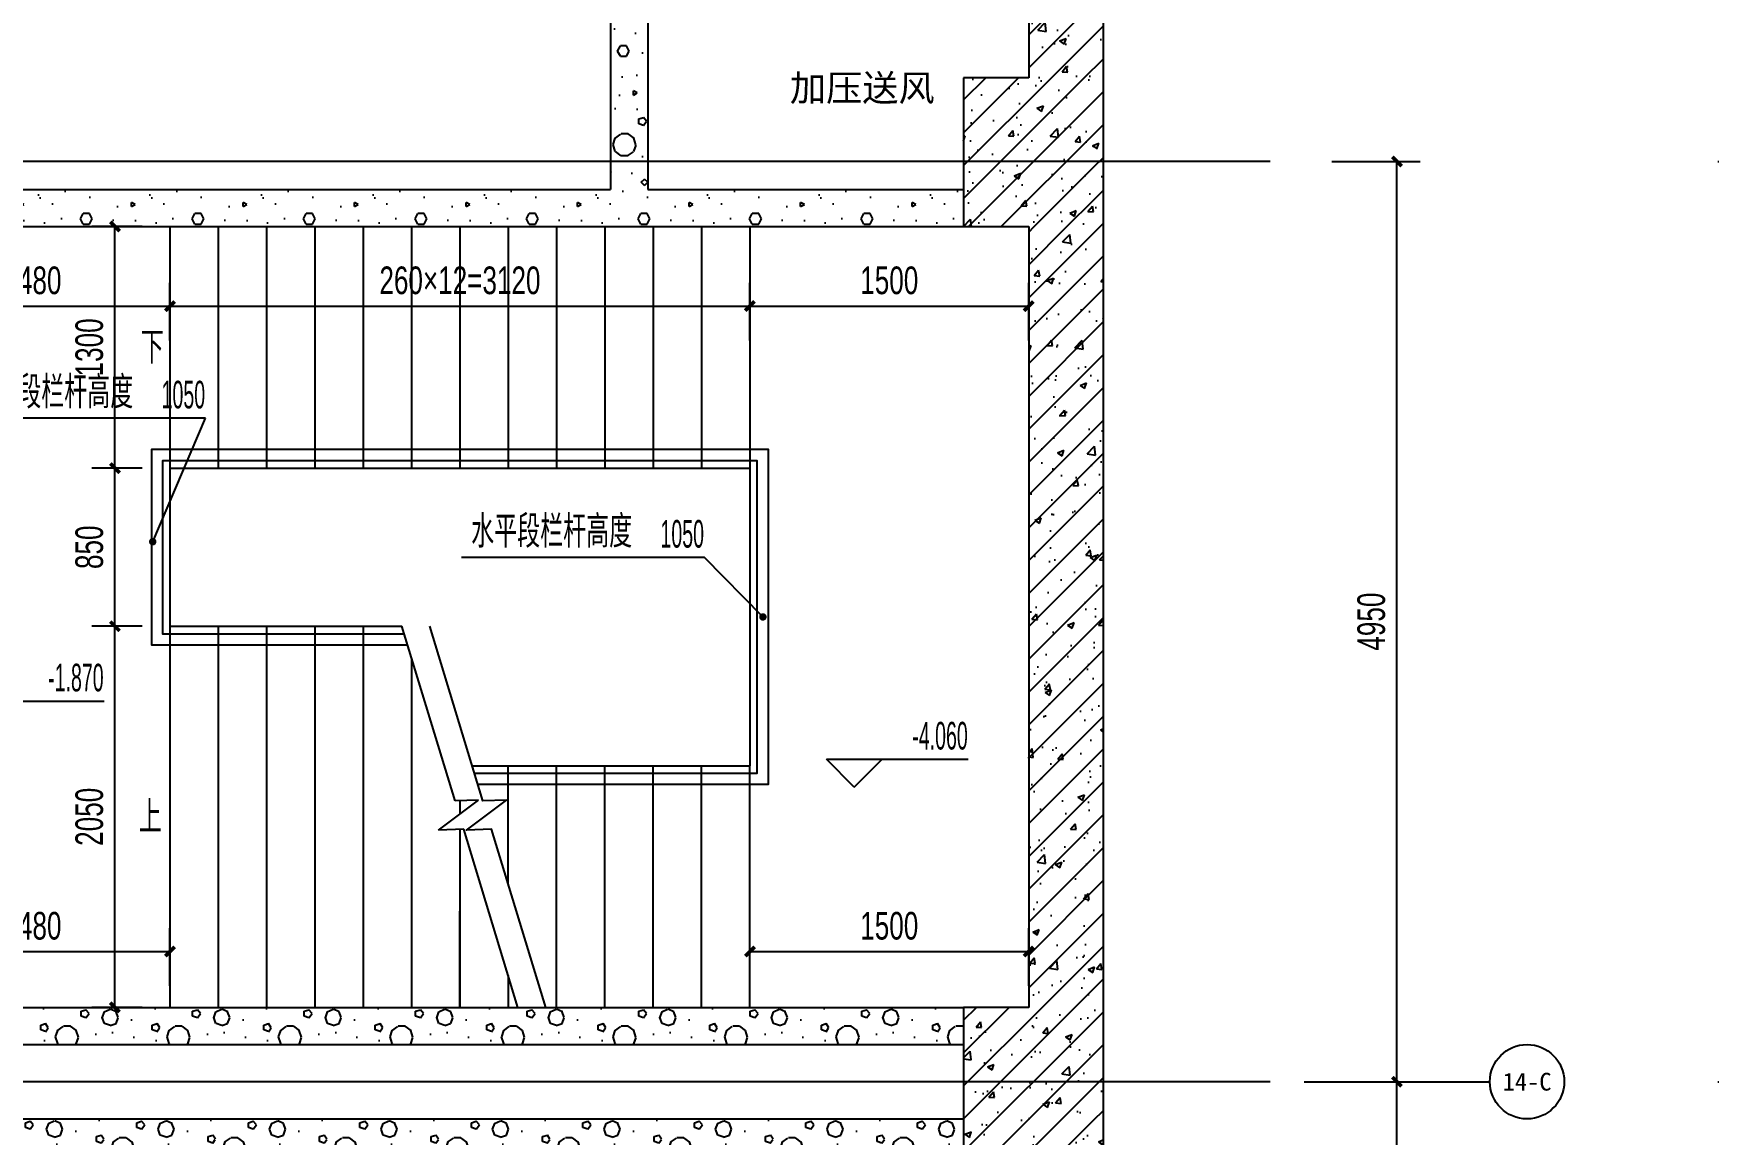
# Model space of a CAD drawing. Extents: x -26219 to 315419, y -160410 to -120810.
# Drawn here: x 83359 to 92372, y -133753 to -127830 of the extents above; entities that cross this region are included whole.
import ezdxf
from ezdxf.enums import TextEntityAlignment as Align
from ezdxf.xclip import XClip

# ---------------------------------------------------------------- set-up
doc = ezdxf.new("R2010")
doc.units = 0
doc.header["$LTSCALE"] = 1000
doc.header["$MEASUREMENT"] = 0
doc.header["$XCLIPFRAME"] = 0
doc.linetypes.add('104-14# 核心筒$2$DOTE', pattern=[2.42, 2, -0.2, 0.02, -0.2])
for name, color, linetype in [('01-标注_尺寸', 124, 'Continuous'), ('01-标注_标高', 200, 'Continuous'), ('01-标注_符号', 200, 'Continuous'), ('01-标注_轴线坐标', 132, 'Continuous'), ('02-TEXT_标注', 130, 'Continuous'), ('02-TEXT_轴号', 7, 'Continuous'), ('05-填充_天正', 26, 'Continuous'), ('104-13#14# B1核心筒$0$A-E_栏杆', 232, 'Continuous'), ('104-14# 核心筒$0$A-C_玻璃幕墙', 140, 'Continuous'), ('104-14# 核心筒$2$A_AXIS-轴线', 36, '104-14# 核心筒$2$DOTE'), ('A-E_楼梯', 171, 'Continuous'), ('A_AXIS-轴线', 36, 'Continuous'), ('A_STR-砌块墙', 121, 'Continuous'), ('A_STR-砼墙', 51, 'Continuous'), ('A_STR-砼柱', 51, 'Continuous')]:
    doc.layers.add(name, color=color, linetype=linetype)
doc.styles.add('_TCH_AXIS', font='STXIHEI_0.TTF', dxfattribs={"width": 0.75, "height": 750})
doc.styles.add('_TCH_DIM', font='ros.shx', dxfattribs={"width": 0.75, "bigfont": 'jd.shx'})
doc.styles.add('_TCH_DIM_T3', font='ros.shx', dxfattribs={"width": 0.705882, "bigfont": 'jd.shx'})
doc.styles.get("Standard").update_dxf_attribs({"font": 'STXIHEI_0.TTF'})
doc.dimstyles.new('_TCH_ARCH&&50', dxfattribs={"dimtxt": 148.75, "dimasz": 50, "dimexe": 125, "dimexo": 150, "dimgap": 63.125, "dimtad": 1, "dimdec": 0, "dimzin": 0, "dimdsep": 46, "dimtxsty": '_TCH_DIM_T3', "dimblk": 'ARCHTICK', "dimcen": 0.09, "dimclrt": 7, "dimazin": 2, "dimtfac": 1, "dimtdec": 0, "dimtix": 1, "dimtmove": 2, "dimatfit": 3, "dimfxl": 0, "dimtolj": 1, "dimtzin": 0, "dimarcsym": 0})
pattern_1 = [(45, (0, 0), (-88.38835, 88.38835), []), (50, (0, 0), (358.6301, -31.37607), [37.5, -412.5]), (355, (0, 0), (-69.3757, 376.0961), [30, -330]), (100.4514, (29.9, -2.6), (289.2547, 344.7198), [31.8701, -350.57106]), (46.1842, (0, 100), (533.6205, -82.7595), [56.25, -618.75]), (96.6356, (44.47, 93.1), (467.3314, 487.059), [47.8051, -525.8565]), (351.1842, (0, 100), (467.331, 487.0593), [45, -495]), (21, (50, 75), (298.4535, -201.30945), [37.5, -412.5]), (326, (50, 75), (121.6577, 362.575), [30, -330]), (71.4514, (74.87, 58.22), (420.1113, 161.26525), [31.8701, -350.57106]), (37.5, (0, 0), (6.07993, 166.44693), [0, -326, 0, -335, 0, -331.25]), (7.5, (0, 0), (131.53477, 197.20586), [0, -191, 0, -318.5, 0, -126.25]), (327.5, (-111.5, 0), (266.91122, -11.27744), [0, -125, 0, -390, 0, -517.5]), (317.5, (-161.5, 0), (291.5931, 50.0525), [0, -162.5, 0, -259, 0, -367.5])]
pattern_2 = [(0, (177, -183), (300, 600), [0, -600]), (0, (-174, -264), (300, 600), [0, -600]), (0, (21, -270), (300, 600), [0, -600]), (0, (234, -93), (300, 600), [0, -600]), (0, (-15, -300), (300, 600), [0, -600]), (0, (294, 285), (300, 600), [0, -600]), (0, (111, 237), (300, 600), [0, -600]), (0, (207, 162), (300, 600), [0, -600]), (0, (-282, 150), (300, 600), [0, -600]), (0, (12, 123), (300, 600), [0, -600]), (0, (-102, -30), (300, 600), [0, -600]), (0, (-96, -255), (300, 600), [0, -600]), (0, (129, -279), (300, 600), [0, -600]), (0, (294, -15), (300, 600), [0, -600]), (0, (-267, -108), (300, 600), [0, -600]), (0, (-216, -6), (300, 600), [0, -600]), (0, (18, -48), (300, 600), [0, -600]), (0, (-66, -135), (300, 600), [0, -600]), (0, (-114, 63), (300, 600), [0, -600]), (0, (-39, 288), (300, 600), [0, -600]), (0, (-243, -234), (300, 600), [0, -600]), (0, (87, 165), (300, 600), [0, -600]), (0, (-192, 174), (300, 600), [0, -600]), (0, (-240, 252), (300, 600), [0, -600]), (130.601294, (257.143, 97.143), (-1499.9999834, 1800.000008), [26.3416, -11037.111]), (18.43495, (214.29, 108.57), (1499.999994, 599.999996), [27.1052, -3767.628]), (90, (214.3, 82.86), (300, 600), [25.7143, -1174.2857]), (161.56505, (240, 74.29), (-1500.00001, 599.999955), [27.1052, -3767.628]), (53.1301, (240, 74.29), (300, 600), [28.5714, -2971.4285]), (135, (262.86, -231.43), (-300.00004, 599.99996), [24.2437, -1672.8126]), (45, (228.57, -231.43), (300, 600), [24.2437, -1672.8126]), (135, (245.71, -248.57), (-300.00004, 599.99996), [24.2437, -1672.8126]), (45, (245.71, -248.57), (300, 600), [24.2437, -1672.8126]), (116.56505, (-25.7, 171.43), (-5e-05, 1200), [31.9438, -638.8765]), (180, (-40, 200), (-300, 600), [34.2857, -565.7142]), (63.43495, (-88.57, 171.43), (3e-06, 1200), [31.9438, -638.8765]), (116.56505, (-74.3, 142.86), (-5e-05, 1200), [31.9438, -638.8765]), (0, (-74.3, 142.86), (300, 600), [34.2857, -565.7142]), (63.43495, (-40, 142.86), (3e-06, 1200), [31.9438, -638.8765]), (107.102728, (200, -31.429), (-899.9999656, 3000.0000048), [38.8613, -16282.9025]), (143.972626, (188.57, 5.714), (-5699.999928, 4199.999995), [38.8613, -8122.02]), (180, (157.14, 28.6), (-300, 600), [37.1429, -562.857]), (36.027373, (88.57, 5.714), (5699.999958, 4199.999955), [38.8613, -8122.02]), (71.56505, (77.14, -28.57), (900.000005, 2999.999995), [36.1403, -3758.5928]), (107.102728, (88.571, -65.714), (-899.9999656, 3000.0000048), [38.8613, -16282.9025]), (143.972626, (120, -88.57), (-5699.999928, 4199.999995), [38.8613, -8122.02]), (0, (120, -88.6), (300, 600), [37.1429, -562.857]), (36.027373, (157.143, -88.57), (5699.999958, 4199.999955), [38.8613, -8122.02]), (71.56505, (188.57, -65.71), (900.000005, 2999.999995), [36.1403, -3758.5928]), (150.25512, (205.714, 248.57), (-900.000002, 599.999993), [23.035, -4814.3196]), (90, (185.7, 237.14), (300, 600), [22.8571, -1177.1427]), (29.74488, (185.714, 237.14), (900, 599.999997), [23.035, -4814.3196]), (116.56505, (65.7, -177.14), (-5e-05, 1200), [31.9438, -638.8765]), (168.690067, (51.43, -148.57), (-2700.000002, 599.999985), [29.1373, -6089.6855]), (41.185925, (0, -162.857), (7499.9999546, 6599.9999423), [30.3718, -12725.802]), (90, (0, -191.43), (300, 600), [28.5714, -1171.4285]), (138.814074, (22.857, -211.429), (-7499.9998667, 6600.000042), [30.3718, -12725.802]), (16.699244, (22.857, -211.429), (9899.9999255, 2999.9999686), [29.8295, -12498.5375]), (60.945396, (51.43, -202.857), (299.999999, 599.9999947), [29.416, -12325.3395]), (109.983106, (-185.714, 74.286), (-1500.0000056, 4199.999989), [33.442, -14012.1975]), (155.556045, (-197.143, 105.714), (-3900.000015, 1799.9999626), [34.523, -14465.1315]), (24.443955, (-260, 105.714), (3900.000002, 1799.9999913), [34.523, -14465.1315]), (70.016893, (-271.429, 74.286), (1500.0000045, 4199.9999896), [33.442, -14012.1975]), (109.983106, (-260, 42.857), (-1500.0000056, 4199.999989), [33.442, -14012.1975]), (160.016893, (-228.57, 31.43), (-1500.000001, 599.999973), [33.442, -6989.3775]), (19.983107, (-228.57, 31.43), (1499.999992, 599.999999), [33.442, -6989.3775]), (70.016893, (-197.143, 42.857), (1500.0000045, 4199.9999896), [33.442, -14012.1975]), (122.005383, (37.14, 20), (-300.00004, 599.99997), [26.9542, -5633.434]), (18.43495, (-2.86, 34.29), (1499.999994, 599.999996), [27.1052, -3767.628]), (90, (-2.86, 8.57), (300, 600), [25.7143, -1174.2857]), (161.56505, (22.86, 0), (-1500.00001, 599.999955), [27.1052, -3767.628]), (54.462322, (22.857, 0), (2099.999997, 2999.9999955), [24.578, -10298.2115]), (116.56505, (-137.14, -125.7), (-5e-05, 1200), [31.9438, -638.8765]), (180, (-151.4, -97.14), (-300, 600), [31.4286, -568.5714]), (59.036243, (-200, -125.714), (300.000001, 599.999997), [33.3197, -6963.822]), (120.963756, (-182.857, -154.286), (-300.000041, 599.999972), [33.3197, -6963.822]), (0, (-182.86, -154.3), (300, 600), [31.4286, -568.5714]), (63.43495, (-151.43, -154.3), (3e-06, 1200), [31.9438, -638.8765])]

# ---------------------------------------------------------------- blocks, each defined once
blk = doc.blocks.new('104-14# 核心筒')
at = {"layer": '104-14# 核心筒$0$A-C_玻璃幕墙'}
blk.add_lwpolyline([(82417.6, 175653.6), (83499.8, 178465.9), (52926.6, 177184.7), (53491, 179839.8), (17309.3, 179208.2), (22065.4, 195794.6), (62738.3, 196820), (62307.5, 195791.2), (92265.6, 197155.1), (99426.9, 222925), (120741.8, 216994.6), (117562.9, 189300.5), (119297.3, 188914.5), (109062.3, 173767.9), (82417.6, 175653.6)], dxfattribs=at)
at = {"layer": '104-14# 核心筒$2$A_AXIS-轴线'}
for p, q in [((-9370.1, 284000), (120259.9, 284000)), ((115900, 139633.6), (115900, 80554.9)), ((104400, 21650), (120259.9, 21650)), ((-24839, 16700), (120259.9, 16700))]:
    blk.add_line(p, q, dxfattribs=at)
blk = doc.blocks.new('_ArchTick')
at = {"color": 0, "linetype": 'ByBlock', "const_width": 0.4}
blk.add_lwpolyline([(-0.5, -0.5), (0.5, 0.5)], dxfattribs=at)
blk = doc.blocks.new('*D551')
at = {"layer": '01-标注_尺寸', "color": 0, "lineweight": -2, "transparency": 16777216}
for p, q in [((90345.3, -133468.8), (90820.3, -133468.8)), ((90695.3, -138418.8), (90695.3, -133468.8)), ((90345.3, -138418.8), (90820.3, -138418.8))]:
    blk.add_line(p, q, dxfattribs=at)
at = {"layer": 'Defpoints', "color": 0, "transparency": 16777216}
for p in [(90195.3, -133468.8), (90695.3, -133468.8), (90195.3, -138418.8)]:
    blk.add_point(p, dxfattribs=at)
at = {"layer": '01-标注_尺寸', "color": 0, "lineweight": -2, "transparency": 16777216, "xscale": 50, "yscale": 50, "zscale": 50}
for p, rotation in [((90695.3, -133468.8), 90), ((90695.3, -138418.8), 270)]:
    blk.add_blockref('_ArchTick', p, dxfattribs=dict(at, rotation=rotation))
at = {"layer": '01-标注_尺寸', "color": 7, "transparency": 16777216, "insert": (90557.8, -135943.8), "char_height": 148.75, "attachment_point": 5, "rotation": 90, "style": '_TCH_DIM_T3'}
blk.add_mtext('\\A1;4950', dxfattribs=at)
blk = doc.blocks.new('*D552')
at = {"layer": '01-标注_尺寸', "color": 0, "lineweight": -2, "transparency": 16777216}
for p, q in [((90345.3, -128518.8), (90820.3, -128518.8)), ((90695.3, -133468.8), (90695.3, -128518.8)), ((90345.3, -133468.8), (90820.3, -133468.8))]:
    blk.add_line(p, q, dxfattribs=at)
at = {"layer": 'Defpoints', "color": 0, "transparency": 16777216}
for p in [(90195.3, -128518.8), (90695.3, -128518.8), (90195.3, -133468.8)]:
    blk.add_point(p, dxfattribs=at)
at = {"layer": '01-标注_尺寸', "color": 0, "lineweight": -2, "transparency": 16777216, "xscale": 50, "yscale": 50, "zscale": 50}
for p, rotation in [((90695.3, -128518.8), 90), ((90695.3, -133468.8), 270)]:
    blk.add_blockref('_ArchTick', p, dxfattribs=dict(at, rotation=rotation))
at = {"layer": '01-标注_尺寸', "color": 7, "transparency": 16777216, "insert": (90557.8, -130993.8), "char_height": 148.75, "attachment_point": 5, "rotation": 90, "style": '_TCH_DIM_T3'}
blk.add_mtext('\\A1;4950', dxfattribs=at)
blk = doc.blocks.new('*D1249')
at = {"layer": '01-标注_尺寸', "color": 0, "lineweight": -2, "transparency": 16777216}
for p, q in [((83943.9, -131018.8), (83672.7, -131018.8)), ((83797.7, -133068.8), (83797.7, -131018.8)), ((83943.9, -133068.8), (83672.7, -133068.8))]:
    blk.add_line(p, q, dxfattribs=at)
at = {"layer": 'Defpoints', "color": 0, "transparency": 16777216}
for p in [(83797.7, -131018.8), (84093.9, -131018.8), (84093.9, -133068.8)]:
    blk.add_point(p, dxfattribs=at)
at = {"layer": '01-标注_尺寸', "color": 0, "lineweight": -2, "transparency": 16777216, "xscale": 50, "yscale": 50, "zscale": 50}
for p, rotation in [((83797.7, -131018.8), 90), ((83797.7, -133068.8), 270)]:
    blk.add_blockref('_ArchTick', p, dxfattribs=dict(at, rotation=rotation))
at = {"layer": '01-标注_尺寸', "color": 7, "transparency": 16777216, "insert": (83660.2, -132043.8), "char_height": 148.75, "attachment_point": 5, "rotation": 90, "style": '_TCH_DIM_T3'}
blk.add_mtext('\\A1;2050', dxfattribs=at)
blk = doc.blocks.new('*D1250')
at = {"layer": '01-标注_尺寸', "color": 0, "lineweight": -2, "transparency": 16777216}
for p, q in [((83943.9, -130168.8), (83672.7, -130168.8)), ((83797.7, -131018.8), (83797.7, -130168.8)), ((83943.9, -131018.8), (83672.7, -131018.8))]:
    blk.add_line(p, q, dxfattribs=at)
at = {"layer": 'Defpoints', "color": 0, "transparency": 16777216}
for p in [(83797.7, -130168.8), (84093.9, -130168.8), (84093.9, -131018.8)]:
    blk.add_point(p, dxfattribs=at)
at = {"layer": '01-标注_尺寸', "color": 0, "lineweight": -2, "transparency": 16777216, "xscale": 50, "yscale": 50, "zscale": 50}
for p, rotation in [((83797.7, -130168.8), 90), ((83797.7, -131018.8), 270)]:
    blk.add_blockref('_ArchTick', p, dxfattribs=dict(at, rotation=rotation))
at = {"layer": '01-标注_尺寸', "color": 7, "transparency": 16777216, "insert": (83660.2, -130593.8), "char_height": 148.75, "attachment_point": 5, "rotation": 90, "style": '_TCH_DIM_T3'}
blk.add_mtext('\\A1;850', dxfattribs=at)
blk = doc.blocks.new('*D1251')
at = {"layer": '01-标注_尺寸', "color": 0, "lineweight": -2, "transparency": 16777216}
for p, q in [((83943.9, -128868.8), (83672.7, -128868.8)), ((83797.7, -130168.8), (83797.7, -128868.8)), ((83943.9, -130168.8), (83672.7, -130168.8))]:
    blk.add_line(p, q, dxfattribs=at)
at = {"layer": 'Defpoints', "color": 0, "transparency": 16777216}
for p in [(83797.7, -128868.8), (84093.9, -128868.8), (84093.9, -130168.8)]:
    blk.add_point(p, dxfattribs=at)
at = {"layer": '01-标注_尺寸', "color": 0, "lineweight": -2, "transparency": 16777216, "xscale": 50, "yscale": 50, "zscale": 50}
for p, rotation in [((83797.7, -128868.8), 90), ((83797.7, -130168.8), 270)]:
    blk.add_blockref('_ArchTick', p, dxfattribs=dict(at, rotation=rotation))
at = {"layer": '01-标注_尺寸', "color": 7, "transparency": 16777216, "insert": (83660.2, -129518.8), "char_height": 148.75, "attachment_point": 5, "rotation": 90, "style": '_TCH_DIM_T3'}
blk.add_mtext('\\A1;1300', dxfattribs=at)
blk = doc.blocks.new('*D1252')
at = {"layer": '01-标注_尺寸', "color": 0, "lineweight": -2, "transparency": 16777216}
for p, q in [((82613.9, -129481), (82613.9, -129171.5)), ((84093.9, -129481), (84093.9, -129171.5)), ((82613.9, -129296.5), (84093.9, -129296.5))]:
    blk.add_line(p, q, dxfattribs=at)
at = {"layer": 'Defpoints', "color": 0, "transparency": 16777216}
for p in [(84093.9, -129296.5), (82613.9, -129631), (84093.9, -129631)]:
    blk.add_point(p, dxfattribs=at)
at = {"layer": '01-标注_尺寸', "color": 0, "lineweight": -2, "transparency": 16777216, "xscale": 50, "yscale": 50, "zscale": 50, "rotation": 180}
blk.add_blockref('_ArchTick', (82613.9, -129296.5), dxfattribs=at)
at = {"layer": '01-标注_尺寸', "color": 0, "lineweight": -2, "transparency": 16777216, "xscale": 50, "yscale": 50, "zscale": 50}
blk.add_blockref('_ArchTick', (84093.9, -129296.5), dxfattribs=at)
at = {"layer": '01-标注_尺寸', "color": 7, "transparency": 16777216, "insert": (83353.9, -129159), "char_height": 148.75, "attachment_point": 5, "style": '_TCH_DIM_T3'}
blk.add_mtext('\\A1;1480', dxfattribs=at)
blk = doc.blocks.new('*D1253')
at = {"layer": '01-标注_尺寸', "color": 0, "lineweight": -2, "transparency": 16777216}
for p, q in [((84093.9, -129481), (84093.9, -129171.5)), ((87213.9, -129481), (87213.9, -129171.5)), ((84093.9, -129296.5), (87213.9, -129296.5))]:
    blk.add_line(p, q, dxfattribs=at)
at = {"layer": 'Defpoints', "color": 0, "transparency": 16777216}
for p in [(87213.9, -129296.5), (84093.9, -129631), (87213.9, -129631)]:
    blk.add_point(p, dxfattribs=at)
at = {"layer": '01-标注_尺寸', "color": 0, "lineweight": -2, "transparency": 16777216, "xscale": 50, "yscale": 50, "zscale": 50, "rotation": 180}
blk.add_blockref('_ArchTick', (84093.9, -129296.5), dxfattribs=at)
at = {"layer": '01-标注_尺寸', "color": 0, "lineweight": -2, "transparency": 16777216, "xscale": 50, "yscale": 50, "zscale": 50}
blk.add_blockref('_ArchTick', (87213.9, -129296.5), dxfattribs=at)
at = {"layer": '01-标注_尺寸', "color": 7, "transparency": 16777216, "insert": (85653.9, -129159), "char_height": 148.75, "attachment_point": 5, "style": '_TCH_DIM_T3'}
blk.add_mtext('\\A1;260×12=3120', dxfattribs=at)
blk = doc.blocks.new('*D1254')
at = {"layer": '01-标注_尺寸', "color": 0, "lineweight": -2, "transparency": 16777216}
for p, q in [((87213.9, -129481), (87213.9, -129171.5)), ((88713.9, -129481), (88713.9, -129171.5)), ((87213.9, -129296.5), (88713.9, -129296.5))]:
    blk.add_line(p, q, dxfattribs=at)
at = {"layer": 'Defpoints', "color": 0, "transparency": 16777216}
for p in [(88713.9, -129296.5), (87213.9, -129631), (88713.9, -129631)]:
    blk.add_point(p, dxfattribs=at)
at = {"layer": '01-标注_尺寸', "color": 0, "lineweight": -2, "transparency": 16777216, "xscale": 50, "yscale": 50, "zscale": 50, "rotation": 180}
blk.add_blockref('_ArchTick', (87213.9, -129296.5), dxfattribs=at)
at = {"layer": '01-标注_尺寸', "color": 0, "lineweight": -2, "transparency": 16777216, "xscale": 50, "yscale": 50, "zscale": 50}
blk.add_blockref('_ArchTick', (88713.9, -129296.5), dxfattribs=at)
at = {"layer": '01-标注_尺寸', "color": 7, "transparency": 16777216, "insert": (87963.9, -129159), "char_height": 148.75, "attachment_point": 5, "style": '_TCH_DIM_T3'}
blk.add_mtext('\\A1;1500', dxfattribs=at)
blk = doc.blocks.new('*D1255')
at = {"layer": '01-标注_尺寸', "color": 0, "lineweight": -2, "transparency": 16777216}
for p, q in [((82613.9, -132952.9), (82613.9, -132643.4)), ((84093.9, -132952.9), (84093.9, -132643.4)), ((82613.9, -132768.4), (84093.9, -132768.4))]:
    blk.add_line(p, q, dxfattribs=at)
at = {"layer": 'Defpoints', "color": 0, "transparency": 16777216}
for p in [(84093.9, -132768.4), (82613.9, -133102.9), (84093.9, -133102.9)]:
    blk.add_point(p, dxfattribs=at)
at = {"layer": '01-标注_尺寸', "color": 0, "lineweight": -2, "transparency": 16777216, "xscale": 50, "yscale": 50, "zscale": 50, "rotation": 180}
blk.add_blockref('_ArchTick', (82613.9, -132768.4), dxfattribs=at)
at = {"layer": '01-标注_尺寸', "color": 0, "lineweight": -2, "transparency": 16777216, "xscale": 50, "yscale": 50, "zscale": 50}
blk.add_blockref('_ArchTick', (84093.9, -132768.4), dxfattribs=at)
at = {"layer": '01-标注_尺寸', "color": 7, "transparency": 16777216, "insert": (83353.9, -132630.9), "char_height": 148.75, "attachment_point": 5, "style": '_TCH_DIM_T3'}
blk.add_mtext('\\A1;1480', dxfattribs=at)
blk = doc.blocks.new('*D1256')
at = {"layer": '01-标注_尺寸', "color": 0, "lineweight": -2, "transparency": 16777216}
for p, q in [((87213.9, -132952.9), (87213.9, -132643.4)), ((88713.9, -132952.9), (88713.9, -132643.4)), ((87213.9, -132768.4), (88713.9, -132768.4))]:
    blk.add_line(p, q, dxfattribs=at)
at = {"layer": 'Defpoints', "color": 0, "transparency": 16777216}
for p in [(88713.9, -132768.4), (87213.9, -133102.9), (88713.9, -133102.9)]:
    blk.add_point(p, dxfattribs=at)
at = {"layer": '01-标注_尺寸', "color": 0, "lineweight": -2, "transparency": 16777216, "xscale": 50, "yscale": 50, "zscale": 50, "rotation": 180}
blk.add_blockref('_ArchTick', (87213.9, -132768.4), dxfattribs=at)
at = {"layer": '01-标注_尺寸', "color": 0, "lineweight": -2, "transparency": 16777216, "xscale": 50, "yscale": 50, "zscale": 50}
blk.add_blockref('_ArchTick', (88713.9, -132768.4), dxfattribs=at)
at = {"layer": '01-标注_尺寸', "color": 7, "transparency": 16777216, "insert": (87963.9, -132630.9), "char_height": 148.75, "attachment_point": 5, "style": '_TCH_DIM_T3'}
blk.add_mtext('\\A1;1500', dxfattribs=at)

msp = doc.modelspace()

# ---------------------------------------------------------------- hatches: boundary and pattern name
at = {"layer": '05-填充_天正'}
h = msp.add_hatch(dxfattribs=at)
h.set_pattern_fill('加气混凝土', color=256, scale=50, style=0)
h.set_pattern_definition(pattern_2)
h.paths.add_polyline_path([(86664.1, -127468.8), (86464.1, -127268.8), (86464.1, -128668.8), (86564.1, -128735.5), (86664.1, -128668.8)])
h = msp.add_hatch(dxfattribs=at)
h.set_pattern_fill('钢筋混凝土', color=256, scale=50, style=0)
h.set_pattern_definition(pattern_1)
h.paths.add_polyline_path([(88713.9, -128068.8), (89063.9, -128068.8), (89063.9, -128468.8), (89113.9, -128468.8), (89113.9, -127368.8), (88713.9, -127368.8)])
h = msp.add_hatch(dxfattribs=at)
h.set_pattern_fill('钢筋混凝土', color=256, scale=50, style=0)
h.set_pattern_definition(pattern_1)
h.paths.add_polyline_path([(88363.9, -128868.8), (89063.9, -128868.8), (89063.9, -128068.8), (88363.9, -128068.8)])
h = msp.add_hatch(dxfattribs=at)
h.set_pattern_fill('钢筋混凝土', color=256, scale=50, style=0)
h.set_pattern_definition(pattern_1)
h.paths.add_polyline_path([(88713.9, -133068.8), (89063.9, -133068.8), (89063.9, -133468.8), (89113.9, -133468.8), (89113.9, -128468.8), (89063.9, -128468.8), (89063.9, -128868.8), (88713.9, -128868.8)])
h = msp.add_hatch(dxfattribs=at)
h.set_pattern_fill('加气混凝土', color=256, scale=50, style=0)
h.set_pattern_definition(pattern_2)
h.paths.add_polyline_path([(82763.9, -128668.8), (82763.9, -128868.8), (86564.1, -128868.8), (86564.1, -128735.5), (86464.1, -128668.8)])
h = msp.add_hatch(dxfattribs=at)
h.set_pattern_fill('加气混凝土', color=256, scale=50, style=0)
h.set_pattern_definition(pattern_2)
h.paths.add_polyline_path([(88363.9, -128868.8), (88363.9, -128668.8), (86664.1, -128668.8), (86564.1, -128735.5), (86564.1, -128868.8)])
h = msp.add_hatch(dxfattribs=at)
h.set_pattern_fill('加气混凝土', color=256, scale=50, style=0)
h.set_pattern_definition(pattern_2)
h.paths.add_polyline_path([(88363.9, -133268.8), (88363.9, -133068.8), (82763.9, -133068.8), (82763.9, -133268.8)])
h = msp.add_hatch(dxfattribs=at)
h.set_pattern_fill('钢筋混凝土', color=256, scale=50, style=0)
h.set_pattern_definition(pattern_1)
h.paths.add_polyline_path([(88363.9, -133868.8), (89063.9, -133868.8), (89063.9, -133068.8), (88363.9, -133068.8)])
h = msp.add_hatch(dxfattribs=at)
h.set_pattern_fill('钢筋混凝土', color=256, scale=50, style=0)
h.set_pattern_definition(pattern_1)
h.paths.add_polyline_path([(88713.9, -138068.8), (89063.9, -138068.8), (89063.9, -138468.8), (89113.9, -138468.8), (89113.9, -133468.8), (89063.9, -133468.8), (89063.9, -133868.8), (88713.9, -133868.8)])
h = msp.add_hatch(dxfattribs=at)
h.set_pattern_fill('加气混凝土', color=256, scale=50, style=0)
h.set_pattern_definition(pattern_2)
h.paths.add_polyline_path([(88363.9, -133868.8), (88363.9, -133668.8), (82763.9, -133668.8), (82763.9, -133868.8)])

# ---------------------------------------------------------------- linework, layer by layer
at = {"layer": '01-标注_标高'}
for p, q in [((82976, -131421.6), (83739.4, -131421.6)), ((87775.4, -131884.4), (87625.4, -131734.4)), ((87625.4, -131734.4), (88388.7, -131734.4)), ((87775.4, -131884.4), (87925.4, -131734.4))]:
    msp.add_line(p, q, dxfattribs=at)
at = {"layer": '01-标注_符号'}
for p, q in [((84284.7, -129899.6), (82977.7, -129899.6)), ((84000.9, -130564.2), (84284.7, -129899.6)), ((86968.9, -130648.5), (85661.9, -130648.5)), ((87284.1, -130968.8), (86968.9, -130648.5))]:
    msp.add_line(p, q, dxfattribs=at)
for points in [[(84093.9, -129518.8, 0, 0, 0), (87963.9, -129518.8, 0, 0, 0), (87963.9, -132418.8, 0, 0, 0), (86323.9, -132418.8, 40, 0, 0), (86173.9, -132418.8, 0, 0, 0)], [(84093.9, -132043.8, 0, 0, 0), (84983.9, -132043.8, 40, 0, 0), (85133.9, -132043.8, 0, 0, 0)]]:
    msp.add_lwpolyline(points, format="xyseb", dxfattribs=at)
at = {"layer": '01-标注_符号', "const_width": 20}
for points in [[(83997, -130573.4, 1), (84004.9, -130555, 1)], [(87291.1, -130975.9, 1), (87277, -130961.7, 1)]]:
    msp.add_lwpolyline(points, format="xyb", close=True, dxfattribs=at)
at = {"layer": '01-标注_轴线坐标'}
msp.add_line((90195.3, -133468.8), (91195.3, -133468.8), dxfattribs=at)
msp.add_circle((91395.3, -133468.8), 200, dxfattribs=at)
at = {"layer": '104-13#14# B1核心筒$0$A-E_栏杆'}
for points in [[(85750.6, -131868.8), (87313.9, -131868.8), (87313.9, -130068.8), (83993.9, -130068.8), (83993.9, -131118.8), (85372.3, -131118.8)], [(85732.3, -131808.8), (87253.9, -131808.8), (87253.9, -130128.8), (84053.9, -130128.8), (84053.9, -131058.8), (85354, -131058.8)]]:
    msp.add_lwpolyline(points, dxfattribs=at)
at = {"layer": 'A-E_楼梯'}
for p, q in [((84093.9, -128868.8), (87213.9, -128868.8)), ((84093.9, -128868.8), (84093.9, -130168.8)), ((84353.9, -128868.8), (84353.9, -130168.8)), ((84613.9, -128868.8), (84613.9, -130168.8)), ((84873.9, -128868.8), (84873.9, -130168.8)), ((85133.9, -128868.8), (85133.9, -130168.8)), ((85393.9, -128868.8), (85393.9, -130168.8)), ((85653.9, -128868.8), (85653.9, -130168.8)), ((85913.9, -128868.8), (85913.9, -130168.8)), ((86173.9, -128868.8), (86173.9, -130168.8)), ((86433.9, -128868.8), (86433.9, -130168.8)), ((86693.9, -128868.8), (86693.9, -130168.8)), ((86953.9, -128868.8), (86953.9, -130168.8)), ((87213.9, -128868.8), (87213.9, -130168.8)), ((84093.9, -130168.8), (87213.9, -130168.8)), ((84093.9, -131018.8), (85341.9, -131018.8)), ((84093.9, -131018.8), (84093.9, -133068.8)), ((84353.9, -131018.8), (84353.9, -133068.8)), ((84613.9, -131018.8), (84613.9, -133068.8)), ((84873.9, -131018.8), (84873.9, -133068.8)), ((85133.9, -131018.8), (85133.9, -133068.8)), ((85627.7, -131957.9), (85341.9, -131018.8)), ((85393.9, -131189.6), (85393.9, -133068.8)), ((85720.1, -131768.8), (87213.9, -131768.8)), ((85913.9, -132405.2), (85913.9, -131768.8)), ((86173.9, -133068.8), (86173.9, -131768.8)), ((86433.9, -133068.8), (86433.9, -131768.8)), ((86693.9, -133068.8), (86693.9, -131768.8)), ((86953.9, -133068.8), (86953.9, -131768.8)), ((87213.9, -133068.8), (87213.9, -131768.8)), ((85539.3, -132115.2), (85754.3, -131953.6)), ((85754.3, -131953.6), (85627.7, -131957.9)), ((85653.9, -131957), (85653.9, -132029.1)), ((85674.2, -132110.7), (85539.3, -132115.2)), ((85653.9, -132111.3), (85653.9, -133068.8)), ((85965.9, -133068.8), (85674.2, -132110.7)), ((85653.9, -133068.8), (85653.9, -132551.5)), ((85913.9, -132898), (85913.9, -133068.8)), ((84093.9, -133068.8), (85965.9, -133068.8)), ((85496.4, -133068.8), (87213.9, -133068.8))]:
    msp.add_line(p, q, dxfattribs=at)
for points in [[(84093.9, -130168.8), (84093.9, -131018.8)], [(87213.9, -130168.8), (87213.9, -131768.8)], [(86115.9, -133068.8), (85824.2, -132110.7), (85689.3, -132115.2), (85904.3, -131953.6), (85777.7, -131957.9), (85491.9, -131018.8)]]:
    msp.add_lwpolyline(points, dxfattribs=at)
at = {"layer": 'A_AXIS-轴线'}
for p, q in [((90014.1, -128518.8), (82413.9, -128518.8)), ((90014.1, -133468.8), (82413.9, -133468.8))]:
    msp.add_line(p, q, dxfattribs=at)
at = {"layer": 'A_STR-砌块墙'}
for p, q in [((86464.1, -127268.8), (86464.1, -128668.8)), ((86664.1, -127468.8), (86664.1, -128668.8)), ((82763.9, -128668.8), (86464.1, -128668.8)), ((86664.1, -128668.8), (88363.9, -128668.8)), ((82763.9, -128868.8), (86564.1, -128868.8)), ((86564.1, -128868.8), (88363.9, -128868.8)), ((82763.9, -133068.8), (88363.9, -133068.8)), ((82763.9, -133268.8), (88363.9, -133268.8)), ((82763.9, -133668.8), (88363.9, -133668.8))]:
    msp.add_line(p, q, dxfattribs=at)
at = {"layer": 'A_STR-砼墙'}
for p, q in [((88713.9, -127368.8), (88713.9, -128068.8)), ((89113.9, -127368.8), (89113.9, -128468.8)), ((89113.9, -128468.8), (89113.9, -133468.8)), ((88713.9, -128868.8), (88713.9, -133068.8)), ((89113.9, -133468.8), (89113.9, -138468.8))]:
    msp.add_line(p, q, dxfattribs=at)
at = {"layer": 'A_STR-砼柱'}
for p, q in [((88713.9, -128068.8), (88363.9, -128068.8)), ((88363.9, -128068.8), (88363.9, -128868.8)), ((88363.9, -128868.8), (88713.9, -128868.8)), ((88713.9, -133068.8), (88363.9, -133068.8)), ((88363.9, -133068.8), (88363.9, -133868.8))]:
    msp.add_line(p, q, dxfattribs=at)

# ---------------------------------------------------------------- block references
ref = msp.add_blockref('104-14# 核心筒', (-403.7, -412046.9))
XClip(ref).set_block_clipping_path([(106848.8539130328, 277349.9999999653), (117200.2008833431, 284950.9169573075)])
ref = msp.add_blockref('104-14# 核心筒', (-14186.1, -150168.8))
XClip(ref).set_block_clipping_path([(106607.1139184716, 10499.9999999845), (118350.0977260475, 23000.0000000241)])
ref = msp.add_blockref('104-14# 核心筒', (-24171.8, -146852.4))
XClip(ref).set_block_clipping_path([(21749.9999999867, 6862.509807695), (34199.9999999442, 18650.0000000002)])
ref = msp.add_blockref('104-14# 核心筒', (-27186.1, -253723.7))
XClip(ref).set_block_clipping_path([(106549.9999999962, 99299.9997836323), (117200.2008833428, 112250)])
ref = msp.add_blockref('104-14# 核心筒', (-29679.9, -339452.4))
XClip(ref).set_block_clipping_path([(21000, 184300.0000000001), (34400.0000000036, 196600.0000000001)])

# ---------------------------------------------------------------- texts
at = {"layer": '02-TEXT_标注'}
msp.add_text('加压送风', height=142.71, dxfattribs=at).set_placement((87429.3, -128194.2))
at = {"layer": '02-TEXT_标注', "style": '_TCH_DIM'}
for s, height, width, p in [('下', 173.6, 0.75, (83936.6, -129606.3)), ('水平段栏杆高度', 173.64, 0.75, (83030.2, -129847.1)), ('1050', 148.75, 0.529412, (84048.6, -129847.1)), ('水平段栏杆高度', 173.64, 0.75, (85714.4, -130596)), ('1050', 148.75, 0.529412, (86732.8, -130596)), ('-1.870', 148.75, 0.529412, (83438.2, -131369.1)), ('-4.060', 148.75, 0.529412, (88087.6, -131681.9)), ('上', 173.6, 0.75, (83926.4, -132131.3))]:
    msp.add_text(s, height=height, dxfattribs=dict(at, width=width)).set_placement(p)
at = {"layer": '02-TEXT_轴号', "style": '_TCH_AXIS', "width": 0.927711}
msp.add_text('14-C', height=95.69, dxfattribs=at).set_placement((91263.8, -133516.6), (91526.9, -133516.6), align=Align.FIT)

# ---------------------------------------------------------------- dimensions: what is measured, and where the dimension line sits
at = {"layer": '01-标注_尺寸'}
for p1, p2, distance, picture, middle in [((90195.3, -133468.8), (90195.3, -128518.8), -500, '*D552', (90557.8, -130993.8)), ((84093.9, -130168.8), (84093.9, -128868.8), 296.2, '*D1251', (83660.2, -129518.8)), ((82613.9, -129631), (84093.9, -129631), 334.5, '*D1252', (83353.9, -129159)), ((87213.9, -129631), (88713.9, -129631), 334.5, '*D1254', (87963.9, -129159)), ((84093.9, -131018.8), (84093.9, -130168.8), 296.2, '*D1250', (83660.2, -130593.8)), ((84093.9, -133068.8), (84093.9, -131018.8), 296.2, '*D1249', (83660.2, -132043.8)), ((82613.9, -133102.9), (84093.9, -133102.9), 334.5, '*D1255', (83353.9, -132630.9)), ((87213.9, -133102.9), (88713.9, -133102.9), 334.5, '*D1256', (87963.9, -132630.9)), ((90195.3, -138418.8), (90195.3, -133468.8), -500, '*D551', (90557.8, -135943.8))]:
    dim = msp.add_aligned_dim(p1=p1, p2=p2, distance=distance, dimstyle='_TCH_ARCH&&50', dxfattribs=at)
    dim.commit()
    dim.dimension.update_dxf_attribs({"geometry": picture, "text_midpoint": middle})
dim = msp.add_aligned_dim(p1=(84093.9, -129631), p2=(87213.9, -129631), distance=334.5, text='260×12=3120', dimstyle='_TCH_ARCH&&50', dxfattribs=at)
dim.commit()
dim.dimension.update_dxf_attribs({"geometry": '*D1253', "text_midpoint": (85653.9, -129159)})

doc.saveas('drawing.dxf')
